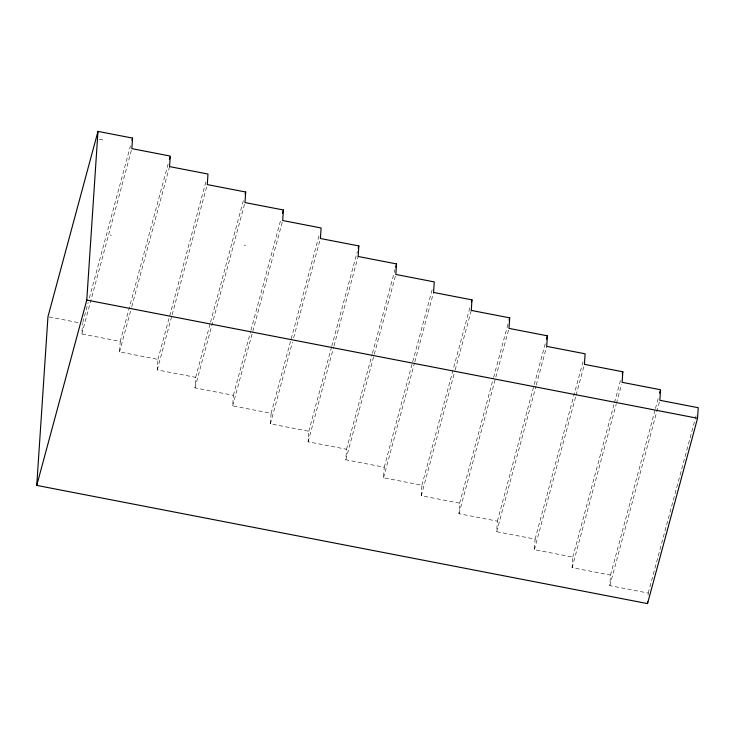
<?xml version="1.0" encoding="UTF-8"?>
<svg xmlns="http://www.w3.org/2000/svg" width="735" height="735" viewBox="0 0 735 735"><rect width="100%" height="100%" fill="white"/><g stroke="black" fill="none" stroke-linecap="round" stroke-linejoin="round"><path stroke-width="0.55" stroke-dasharray="3.67 2.76" d="M648.086 595.166L648.224 593.062L609.811 585.63L610.509 575.082L572.096 567.65L572.804 557.112L534.391 549.67L535.089 539.132L496.676 531.699L497.375 521.152L458.962 513.719L459.66 503.181L421.247 495.748L421.945 485.201L383.532 477.768L384.23 467.23L345.817 459.798L346.516 449.25L308.103 441.818L308.81 431.28L270.388 423.847L271.096 413.3L232.683 405.867L233.381 395.329L194.968 387.887L195.666 377.349L157.253 369.916L157.951 359.369L119.539 351.936L120.237 341.398L81.824 333.966L82.522 323.418M82.825 322.316L88.182 302.462M89.376 298.052L130.463 145.815M81.824 333.966L131.85 148.635M120.237 341.398L168.177 163.786M119.539 351.936L131.446 307.809M131.749 306.706L169.564 166.606M157.951 359.369L205.892 181.766M157.253 369.916L171.843 315.857M172.137 314.755L207.279 184.586M195.666 377.349L210.256 323.29M210.55 322.187L243.607 199.736M194.968 387.887L244.985 202.557M233.381 395.329L250.653 331.338M250.947 330.236L281.018 218.819M232.683 405.867L282.699 220.537M271.096 413.3L319.624 233.482M270.388 423.847L292.429 342.207M293.614 337.797L320.414 238.508M308.81 431.28L331.439 347.435M331.733 346.332L357.339 251.462M308.103 441.818L333.718 346.948M334.012 345.845L358.129 256.487M346.516 449.25L372.13 354.38M372.424 353.278L395.053 269.433M345.817 459.798L395.843 274.458M384.23 467.23L432.768 287.413M383.532 477.768L414.503 363.044M414.797 361.942L433.558 292.438M421.945 485.201L470.483 305.383M421.247 495.748L454.892 371.092M455.195 369.981L471.273 310.418M459.66 503.181L493.304 378.525M493.608 377.423L508.197 323.363M458.962 513.719L508.978 328.389M497.375 521.152L545.609 342.446M496.676 531.699L535.98 386.077M536.274 384.975L546.693 346.369M535.089 539.132L583.324 360.416M534.391 549.67L575.771 396.33M576.075 395.228L584.114 365.442M572.804 557.112L614.184 403.763M614.488 402.661L621.038 378.396M572.096 567.65L616.169 404.379M616.463 403.276L621.525 384.524M610.509 575.082L655.179 409.606M655.473 408.504L658.753 396.367M609.811 585.63L659.837 400.29M648.224 593.062L696.468 414.347M244.13 245.214L245.591 245.159M99.188 139.282L104.462 140.302M49.07 316.95L79.178 322.775M110.379 234.888L111.27 235.751"/><path stroke-width="1.1" d="M36.75 485.403L47.95 316.73L97.975 131.4L132.548 138.088L131.85 148.635L170.263 156.068L169.564 166.606L207.977 174.039L207.279 184.586L245.692 192.019L244.985 202.557L283.407 209.989L282.699 220.537L321.112 227.969L320.414 238.508L358.827 245.94L358.129 256.487L396.542 263.92L395.843 274.458L434.256 281.9L433.558 292.438L471.971 299.871L471.273 310.418L509.686 317.851L508.978 328.389L547.4 335.821L546.693 346.369L585.106 353.801L584.408 364.339L622.821 371.772L622.122 382.319L660.535 389.752L659.837 400.29L698.25 407.723L697.552 418.27L647.526 603.6L36.75 485.403L86.776 300.073L97.975 131.4M647.526 603.6L647.664 601.496M131.951 140.293L132.548 138.088M169.372 159.376L169.969 157.171M245.095 194.224L245.692 192.019M282.506 213.306L283.407 209.989M358.23 248.154L358.827 245.94M395.65 267.228L396.542 263.92M471.374 302.076L471.971 299.871M509.089 320.056L509.686 317.851M546.5 339.129L547.4 335.821M622.223 373.986L622.821 371.772M659.644 393.06L660.241 390.855M86.776 300.073L697.552 418.27"/></g></svg>
